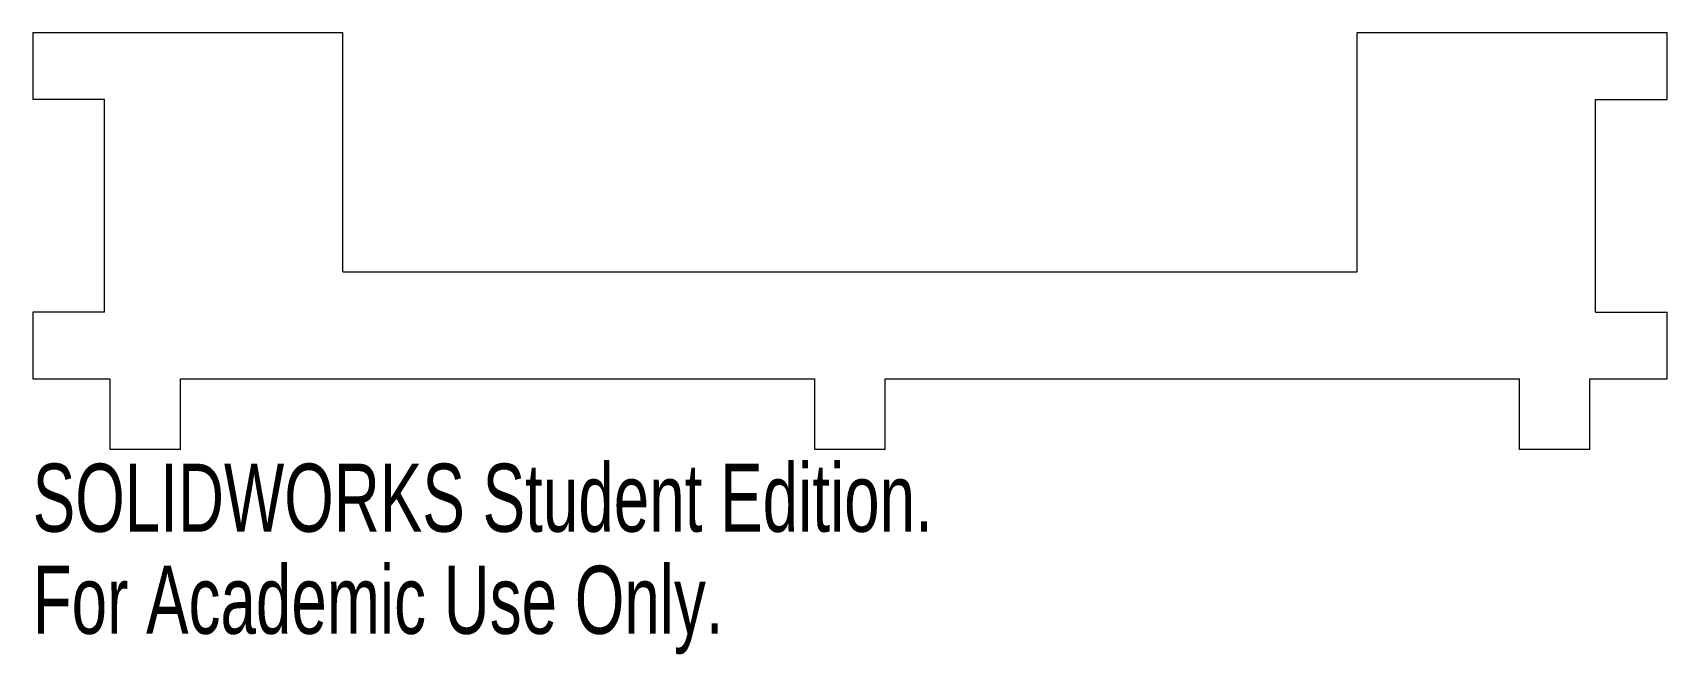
# Model space of a CAD drawing. Header units: millimetres. Extents: x -58 to 58, y -26 to 18.
import ezdxf

# ---------------------------------------------------------------- set-up
doc = ezdxf.new("R2010")
doc.units = ezdxf.units.MM
doc.styles.add('SLDTEXTSTYLE0', font='TXT', dxfattribs={"width": 0.7})

msp = doc.modelspace()

# ---------------------------------------------------------------- linework, layer by layer
at = {"color": 7, "linetype": 'Continuous', "lineweight": 15}
for p, q in [((-58, 18.45), (-58, 13.7)), ((-58, 18.45), (-36, 18.45)), ((-36, 1.45), (-36, 18.45)), ((36, 1.45), (36, 18.45)), ((36, 18.45), (58, 18.45)), ((58, 13.7), (58, 18.45)), ((-52.9, 13.7), (-58, 13.7)), ((-52.9, -1.4), (-52.9, 13.7)), ((52.9, 13.7), (58, 13.7)), ((52.9, -1.4), (52.9, 13.7)), ((-36, 1.45), (36, 1.45)), ((-58, -1.4), (-58, -6.15)), ((-52.9, -1.4), (-58, -1.4)), ((52.9, -1.4), (58, -1.4)), ((58, -6.15), (58, -1.4)), ((-58, -6.15), (-52.5, -6.15)), ((-52.5, -11.15), (-52.5, -6.15)), ((-47.5, -6.15), (-2.5, -6.15)), ((-47.5, -11.15), (-47.5, -6.15)), ((-2.5, -11.15), (-2.5, -6.15)), ((2.5, -6.15), (47.5, -6.15)), ((2.5, -11.15), (2.5, -6.15)), ((47.5, -11.15), (47.5, -6.15)), ((52.5, -6.15), (58, -6.15)), ((52.5, -11.15), (52.5, -6.15)), ((-47.5, -11.15), (-52.5, -11.15)), ((2.5, -11.15), (-2.5, -11.15)), ((52.5, -11.15), (47.5, -11.15))]:
    msp.add_line(p, q, dxfattribs=at)

# ---------------------------------------------------------------- texts
at = {"color": 7, "linetype": 'Continuous', "char_height": 4.8336, "attachment_point": 1, "style": 'SLDTEXTSTYLE0'}
for s, insert in [('SOLIDWORKS Student Edition.', (-58, -12.17)), ('For Academic Use Only.', (-58, -19.42))]:
    msp.add_mtext(s, dxfattribs=dict(at, insert=insert))

doc.saveas('drawing.dxf')
